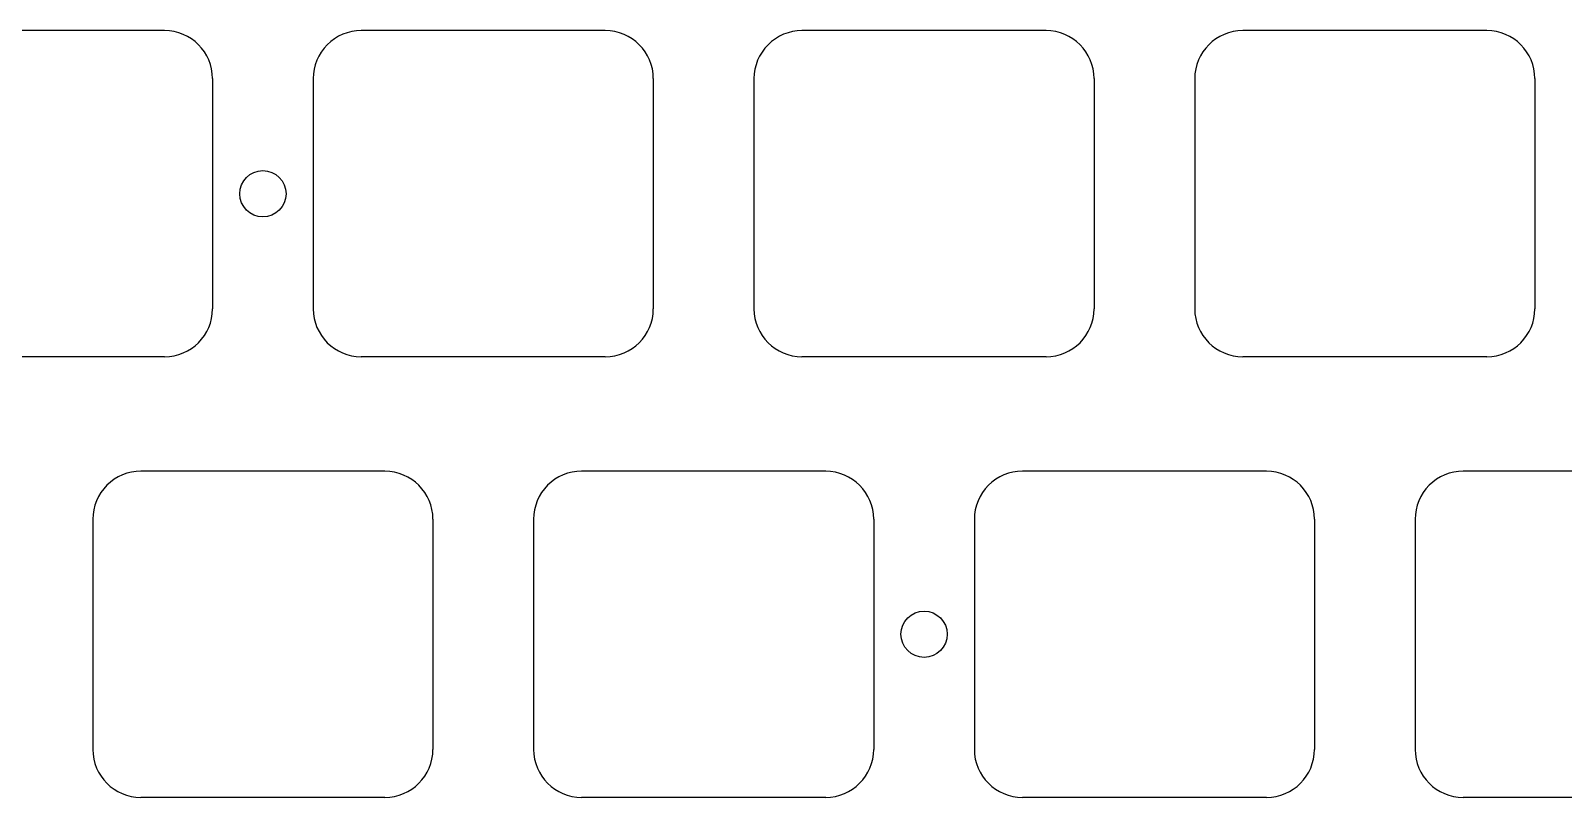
# Model space of a CAD drawing. Header units: millimetres. Extents: x -11 to 340, y -118 to 18.
# Drawn here: x 132.8 to 199.1, y -49.9 to -16.8 of the extents above; entities that cross this region are included whole.
import ezdxf

# ---------------------------------------------------------------- set-up
doc = ezdxf.new("R2010")
doc.units = ezdxf.units.MM
doc.header["$MEASUREMENT"] = 0
doc.layers.add('BLACK', color=7, linetype='CONTINUOUS')

msp = doc.modelspace()

# ---------------------------------------------------------------- linework, layer by layer
at = {"layer": 'BLACK', "linetype": 'Continuous'}
for p, q in [((138.625, -16.7625), (128.075001, -16.7625)), ((147.125001, -16.762502), (147.125001, -16.7625)), ((157.675, -16.7625), (147.125001, -16.7625)), ((166.175001, -16.762502), (166.175001, -16.7625)), ((176.725, -16.7625), (166.175001, -16.7625)), ((195.775, -16.762501), (185.225, -16.762501)), ((140.700001, -18.8375), (140.700001, -28.7875)), ((145.050001, -18.8375), (145.050001, -28.7875)), ((159.750001, -18.8375), (159.750001, -28.7875)), ((164.100001, -18.8375), (164.100001, -28.7875)), ((178.800001, -18.8375), (178.800001, -28.7875)), ((183.150001, -18.8375), (183.150001, -28.7875)), ((197.850001, -18.8375), (197.850001, -28.7875)), ((138.625001, -30.8625), (128.075, -30.8625)), ((138.625001, -30.862501), (138.625001, -30.8625)), ((157.675001, -30.8625), (147.125, -30.8625)), ((157.675001, -30.862501), (157.675001, -30.8625)), ((176.725001, -30.8625), (166.175, -30.8625)), ((176.725001, -30.862501), (176.725001, -30.8625)), ((195.775, -30.862501), (185.225, -30.862501)), ((137.600001, -35.812502), (137.600001, -35.8125)), ((148.15, -35.8125), (137.600001, -35.8125)), ((156.650001, -35.812502), (156.650001, -35.8125)), ((167.2, -35.8125), (156.650001, -35.8125)), ((175.700001, -35.812502), (175.700001, -35.8125)), ((186.25, -35.8125), (175.700001, -35.8125)), ((194.750001, -35.812502), (194.750001, -35.8125)), ((205.3, -35.8125), (194.750001, -35.8125)), ((135.525001, -37.8875), (135.525001, -47.8375)), ((150.225001, -37.8875), (150.225001, -47.8375)), ((154.575001, -37.8875), (154.575001, -47.8375)), ((169.275001, -37.8875), (169.275001, -47.8375)), ((173.625001, -37.8875), (173.625001, -47.8375)), ((188.325001, -37.8875), (188.325001, -47.8375)), ((192.675001, -37.8875), (192.675001, -47.8375)), ((148.150001, -49.9125), (137.6, -49.9125)), ((148.150001, -49.912501), (148.150001, -49.9125)), ((167.200001, -49.9125), (156.65, -49.9125)), ((167.200001, -49.912501), (167.200001, -49.9125)), ((186.250001, -49.9125), (175.7, -49.9125)), ((186.250001, -49.912501), (186.250001, -49.9125)), ((205.300001, -49.9125), (194.75, -49.9125))]:
    msp.add_line(p, q, dxfattribs=at)
at = {"layer": 'BLACK'}
for centre in [(142.875, -23.8125), (171.45, -42.8625)]:
    msp.add_circle(centre, 1, dxfattribs=at)
for centre, radius, start, end in [((138.625, -18.8375), 2.075, 0, 90), ((147.125, -18.8375), 2.074999, 89.99997239, 180), ((157.675, -18.8375), 2.075, 0, 90), ((166.175, -18.8375), 2.074999, 89.99997239, 180), ((176.725, -18.8375), 2.075, 0, 90), ((185.225, -18.8375), 2.074999, 90, 180), ((195.775, -18.8375), 2.074999, 0, 90), ((138.625, -28.7875), 2.075001, 270.00002761, 0), ((147.125, -28.7875), 2.075, 180, 270), ((157.675, -28.7875), 2.075001, 270.00002761, 0), ((166.175, -28.7875), 2.075, 180, 270), ((176.725, -28.7875), 2.075001, 270.00002761, 0), ((185.225, -28.7875), 2.075001, 180, 270), ((195.775, -28.7875), 2.075001, 270, 0), ((137.6, -37.8875), 2.074999, 89.99997239, 180), ((148.15, -37.8875), 2.075, 0, 90), ((156.65, -37.8875), 2.074999, 89.99997239, 180), ((167.2, -37.8875), 2.075, 0, 90), ((175.7, -37.8875), 2.074999, 89.99997239, 180), ((186.25, -37.8875), 2.075, 0, 90), ((194.75, -37.8875), 2.074999, 89.99997239, 180), ((137.6, -47.8375), 2.075, 180, 270), ((148.15, -47.8375), 2.075001, 270.00002761, 0), ((156.65, -47.8375), 2.075, 180, 270), ((167.2, -47.8375), 2.075001, 270.00002761, 0), ((175.7, -47.8375), 2.075, 180, 270), ((186.25, -47.8375), 2.075001, 270.00002761, 0), ((194.75, -47.8375), 2.075, 180, 270)]:
    msp.add_arc(centre, radius, start, end, dxfattribs=at)

doc.saveas('drawing.dxf')
